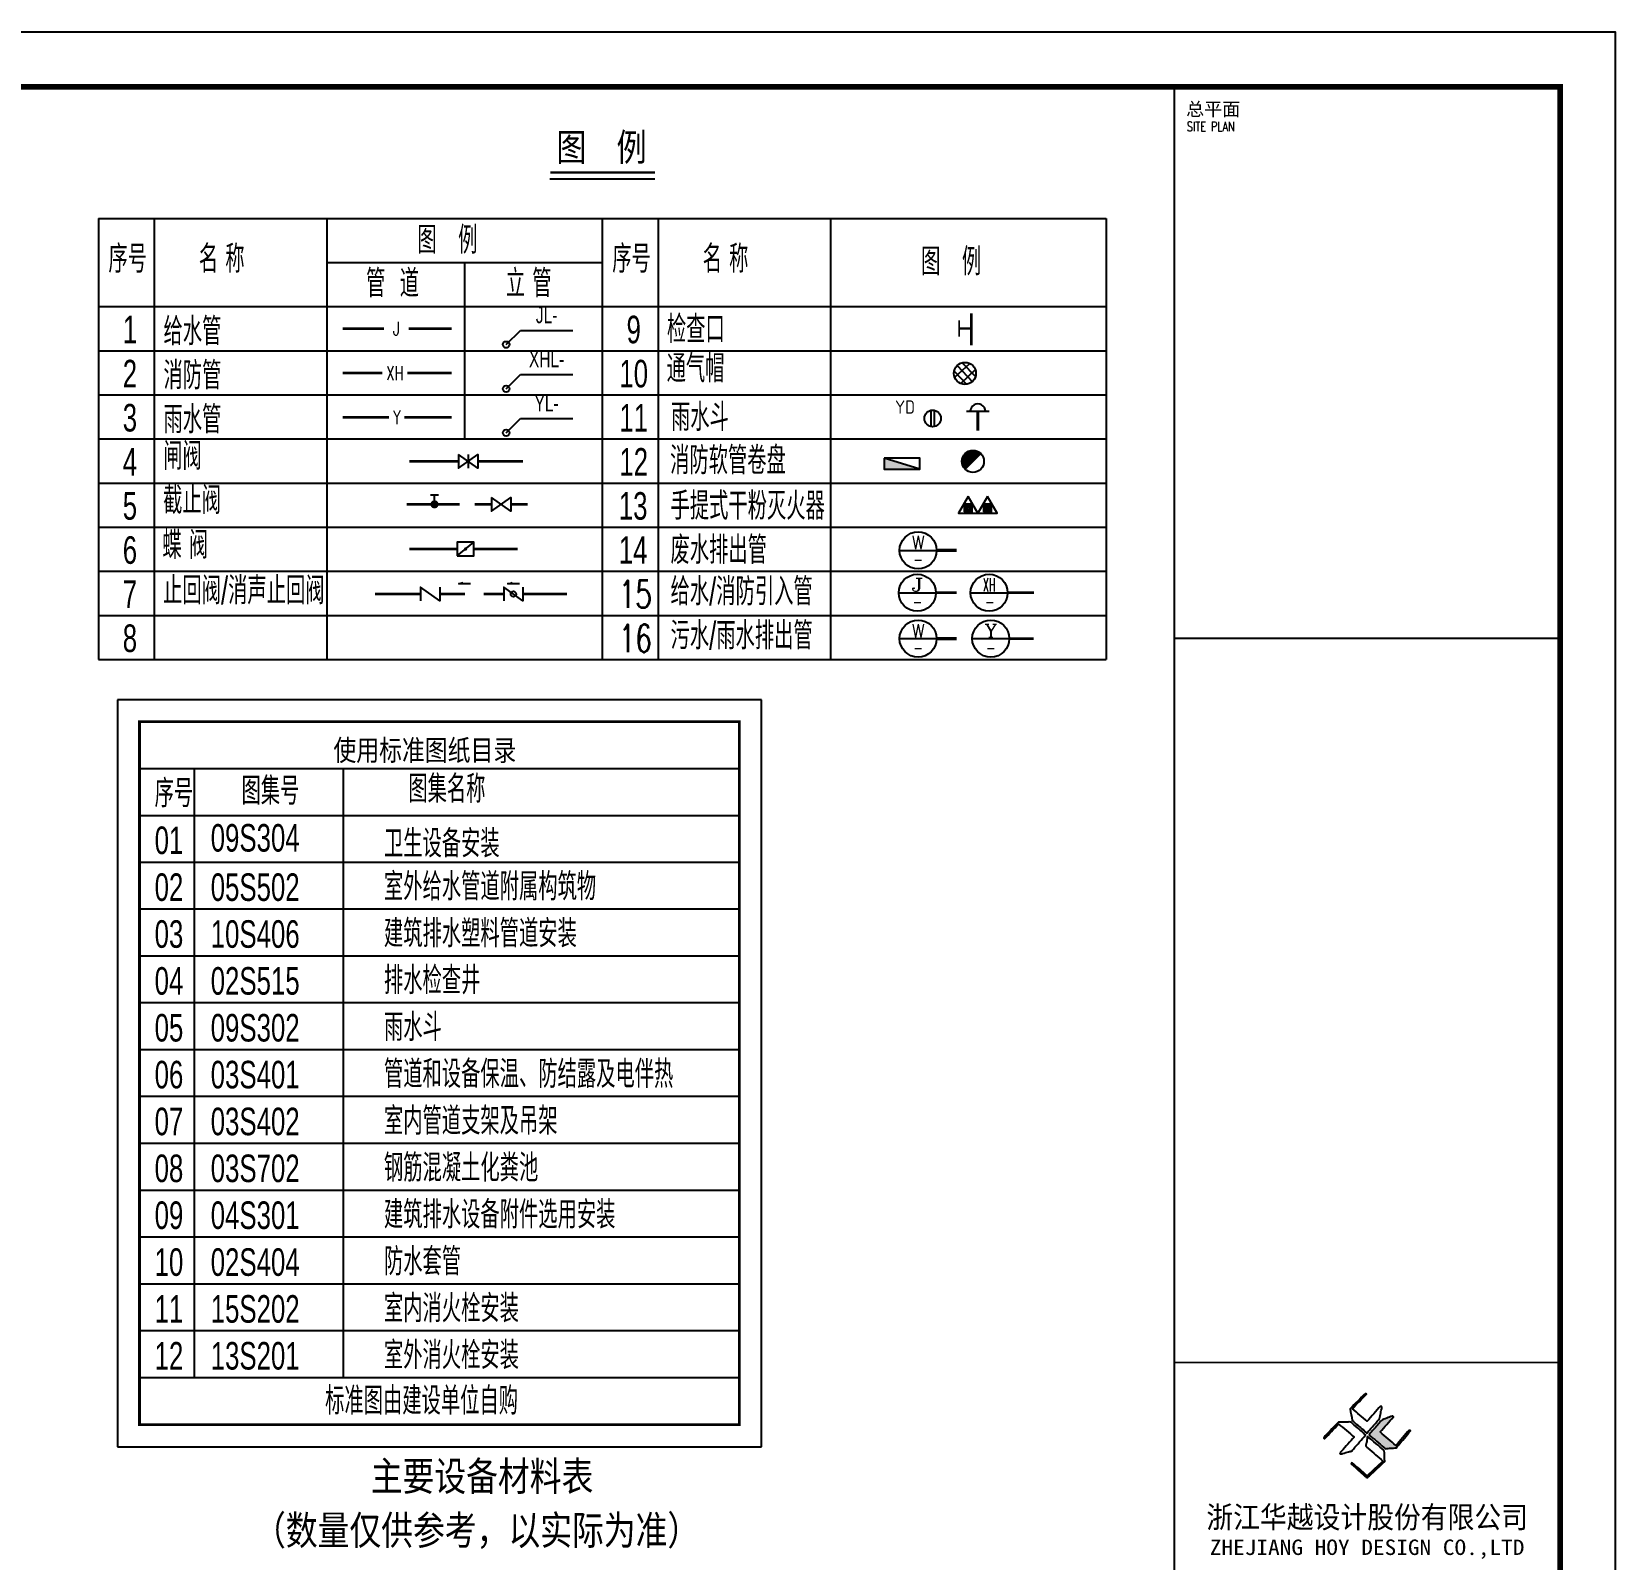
# Model space of a CAD drawing. Extents: x 1635833 to 4277885, y 16914845 to 35313750.
# Drawn here: x 2242144 to 2270874, y 17877299 to 17905008 of the extents above; entities that cross this region are included whole.
import ezdxf
from ezdxf.enums import TextEntityAlignment as Align

# ---------------------------------------------------------------- set-up
doc = ezdxf.new("R2010")
doc.units = 0
doc.header["$LTSCALE"] = 1000
doc.header["$MEASUREMENT"] = 0
doc.linetypes.add('W_P', pattern=[7, 6, -1])
for name, color, linetype in [('JZ_0', 7, 'Continuous'), ('JZ__污水', 2, 'W_P'), ('JZ__污水标注', 2, 'Continuous'), ('JZ__消火栓', 10, 'Continuous'), ('JZ__消火栓标注', 10, 'Continuous'), ('JZ__灭火器', 6, 'Continuous'), ('JZ__给水', 3, 'Continuous'), ('JZ__给水标注', 3, 'Continuous'), ('JZ__雨水', 150, 'W_P'), ('JZ__雨水标注', 150, 'Continuous'), ('JZ_DET1', 8, 'Continuous'), ('JZ_TEXT', 42, 'Continuous'), ('PUB_TEXT', 7, 'Continuous'), ('PUB_TITLE', 4, 'Continuous'), ('TK', 4, 'Continuous'), ('TWT_TAB', 7, 'Continuous'), ('W_DIM', 4, 'Continuous'), ('WP_F', 1, 'Continuous'), ('WP_F_PJ', 7, 'Continuous'), ('WP_F_TXT', 4, 'Continuous'), ('WP_G2', 32, 'Continuous'), ('WP_G2_TXT', 4, 'Continuous'), ('WP_P_PJ', 7, 'Continuous'), ('WP_Y', 6, 'W_P'), ('WP_Y_TXT', 4, 'Continuous')]:
    doc.layers.add(name, color=color, linetype=linetype)
doc.styles.add('-宋体', font='', dxfattribs={"width": 0.8})
doc.styles.add('COMPLEX', font='COMPLEX')
doc.styles.add('gps_hz', font='hztxt_e.shx', dxfattribs={"width": 0.7, "bigfont": 'hztxt.shx'})
doc.styles.add('HT', font='simhei.ttf', dxfattribs={"width": 0.7})
doc.styles.add('HZ', font='rs', dxfattribs={"width": 0.8, "bigfont": 'hztxt'})
doc.styles.add('HZTXT', font='romans', dxfattribs={"width": 0.7, "bigfont": 'hztxt'})
doc.styles.add('ROMANS', font='romans', dxfattribs={"width": 0.65, "height": 231.275})
doc.styles.get("Standard").update_dxf_attribs({"font": 'gbenor.shx', "bigfont": 'gbcbig.shx'})
doc.styles.add('图签宋体', font='', dxfattribs={"height": 300})
doc.styles.add('图签黑体', font='simhei.ttf', dxfattribs={"height": 550})
doc.styles.add('宋体', font='', dxfattribs={"width": 0.8})
doc.styles.get('-宋体').set_extended_font_data('SimSun')
doc.styles.get('图签宋体').set_extended_font_data('NSimSun')
doc.styles.get('宋体').set_extended_font_data('SimSun')

# ---------------------------------------------------------------- blocks, each defined once
blk = doc.blocks.new('污水井编号')
blk.add_line((-336, 0), (336, 0))
blk.add_circle((0, 0), 336)
at = {"style": 'COMPLEX', "width": 0.914422}
blk.add_text('W', height=240, dxfattribs=at).set_placement((-114, 23), (116, 23), align=Align.FIT)
at = {"style": 'COMPLEX', "width": 1.762315}
blk.add_attdef('1', text='', height=230, dxfattribs=at).set_placement((-84, -276), (90, -276), align=Align.FIT)
blk = doc.blocks.new('$QC001_2')
blk.add_line((-141, 59), (141, 341))
at = {"const_width": 200}
blk.add_lwpolyline([(71, 271, 0.668179), (-100, 200, 0.198912), (-71, 129, 1)], format="xyb", dxfattribs=at)
blk.add_circle((0, 200), 200)
at = {"style": 'HZ', "flags": 1}
for tag in ['UNIT', 'WHAT', 'SPEC']:
    blk.add_attdef(tag, (0, 0), '', height=0.0008, dxfattribs=at)
blk = doc.blocks.new('$QC001_5')
blk.add_line((-325, 200), (325, 0))
blk.add_lwpolyline([(325, 0), (325, 200), (-325, 200), (-325, 0)], close=True)
blk.add_solid([(-325, 200), (325, 200), (-325, 200), (325, 0)])
at = {"flags": 1}
for tag in ['UNIT', 'WHAT', 'SPEC']:
    blk.add_attdef(tag, (0, 0), '', height=0.001, dxfattribs=at)
blk = doc.blocks.new('$PS004_0')
at = {"color": 7}
for p, q in [((-0.1, 0.49), (-0.1, -0.49)), ((0.1, 0.49), (0.1, -0.49))]:
    blk.add_line(p, q, dxfattribs=at)
blk.add_circle((0, 0), 0.5)
blk.add_text('YD', height=0.8).set_placement((-2.273, 0.289))
at = {"style": 'HZ', "flags": 1}
for tag, p in [('UNIT', (0, 0)), ('SPEC', (0, -0.002)), ('WHAT', (0, -0.003))]:
    blk.add_attdef(tag, p, '', height=0.001, dxfattribs=at)
blk = doc.blocks.new('gps_fm_zf')
blk.add_line((0, 125), (0, -125))
blk.add_lwpolyline([(-175, 125), (-175, -125), (175, 125), (175, -125)], close=True)
blk = doc.blocks.new('GPS_fm_jzfx')
for p, q in [((-72, 170), (72, 170)), ((0, 73), (0, 170))]:
    blk.add_line(p, q)
at = {"const_width": 73.1}
blk.add_lwpolyline([(-37, 0, 1), (37, 0, 1)], format="xyb", close=True, dxfattribs=at)
blk = doc.blocks.new('GPS_fm_jzfd')
blk.add_lwpolyline([(-175, 125), (-175, -125), (175, 125), (175, -125)], close=True)
blk = doc.blocks.new('GPS_fm_df')
blk.add_line((-150, -125), (150, 125))
blk.add_lwpolyline([(-150, -125), (150, -125), (150, 125), (-150, 125)], close=True)
at = {"const_width": 29.3}
blk.add_lwpolyline([(-15, 0, 1), (15, 0, 1)], format="xyb", close=True, dxfattribs=at)
blk = doc.blocks.new('GPS_fm_dxf')
for p, q in [((-108, 187), (-25, 208)), ((111, 187), (-108, 187)), ((-25, 208), (-56, 187))]:
    blk.add_line(p, q)
blk.add_lwpolyline([(175, 125), (175, -125), (-175, 125), (-175, -125)])
blk.add_circle((0, 0), 50)
blk = doc.blocks.new('20080403110901')
blk.add_line((-504, 504), (504, 504))
blk.add_circle((0, 504), 504)
at = {"style": 'COMPLEX', "width": 1.058804}
blk.add_text('Y', height=360, dxfattribs=at).set_placement((-171, 539), (174, 539), align=Align.FIT)
at = {"style": 'COMPLEX', "width": 1.762315}
blk.add_attdef('1', text='', height=345, dxfattribs=at).set_placement((-126, 90), (135, 90), align=Align.FIT)
blk = doc.blocks.new('GPS_xf_swxfjbh')
blk.add_line((-336, 0), (336, 0))
blk.add_circle((0, 0), 336)
at = {"style": 'COMPLEX', "width": 0.502932}
blk.add_text('XH', height=240, dxfattribs=at).set_placement((-114, 23), (116, 23), align=Align.FIT)
at = {"style": 'COMPLEX', "width": 1.688885}
blk.add_attdef('1', text='', height=240, dxfattribs=at).set_placement((-84, -276), (90, -276), align=Align.FIT)
blk = doc.blocks.new('GPS_gs_swgsjbh')
blk.add_line((-336, 0), (336, 0))
blk.add_circle((0, 0), 336)
at = {"style": 'COMPLEX', "width": 1.828843}
blk.add_text('J', height=240, dxfattribs=at).set_placement((-114, 23), (116, 23), align=Align.FIT)
at = {"style": 'COMPLEX', "width": 1.762315}
blk.add_attdef('1', text='', height=230, dxfattribs=at).set_placement((-84, -276), (90, -276), align=Align.FIT)
blk = doc.blocks.new('GPS_ws_jxk')
for points, const_width in [([(-220, 0), (0, 0)], 45), ([(-220, 150), (-220, -150)], 25)]:
    blk.add_lwpolyline(points, dxfattribs=dict(const_width=const_width))
blk = doc.blocks.new('GPS_ws_tqm')
for p, q in [((0.81, 3.73), (-1.85, 1.3)), ((-1.4, 3.37), (1.3, 0.55)), ((-0.55, 3.93), (1.88, 1.46)), ((-1.95, 2.37), (0.26, 0.03)), ((1.85, 2.63), (-0.75, 0.19))]:
    blk.add_line(p, q)
blk.add_circle((-0.03, 1.99), 2)
blk = doc.blocks.new('雨水斗xt')
blk.add_line((0, 0), (205, 0))
blk.add_ellipse((103, 0), major_axis=(68.2, 0), ratio=1, start_param=-0.000001, end_param=3.141592)
blk = doc.blocks.new('手提式干粉灭火器')
h = blk.add_hatch()
h.set_pattern_fill('ANSI31', color=256, scale=225.365854, style=0)
h.set_pattern_definition([(45, (276289.086, 185586.136), (-19.9197154, 19.9197154), [])])
h.paths.add_polyline_path([(72, 158), (-72, 158), (-72, 19), (72, 19)])
for points in [[(0, 303), (-175, 0), (175, 0)], [(-72, 19), (72, 19), (72, 158), (-72, 158)]]:
    blk.add_lwpolyline(points, close=True)
blk = doc.blocks.new('A$C053D6479')
at = {"layer": 'PUB_TITLE'}
h = blk.add_hatch(color=256, dxfattribs=at)
h.dxf.hatch_style = 1
edge = h.paths.add_edge_path()
edge.add_spline(control_points=[(1026, 827), (1105, 920), (1188, 1008), (1266, 1102)], knot_values=[13, 13, 13, 13, 14, 14, 14, 14], degree=3, periodic=0)
edge.add_spline(control_points=[(1266, 1102), (1258, 1111), (1249, 1119), (1239, 1116)], knot_values=[12, 12, 12, 12, 13, 13, 13, 13], degree=3, periodic=0)
edge.add_spline(control_points=[(1239, 1116), (1210, 1107), (1179, 1092), (1144, 1077)], knot_values=[11, 11, 11, 11, 12, 12, 12, 12], degree=3, periodic=0)
edge.add_spline(control_points=[(1144, 1077), (1109, 1063), (1069, 1053), (1047, 1038)], knot_values=[10, 10, 10, 10, 11, 11, 11, 11], degree=3, periodic=0)
edge.add_spline(control_points=[(1047, 1038), (1028, 1026), (1007, 992), (991, 972)], knot_values=[9, 9, 9, 9, 10, 10, 10, 10], degree=3, periodic=0)
edge.add_spline(control_points=[(991, 972), (942, 913), (899, 868), (849, 810)], knot_values=[8, 8, 8, 8, 9, 9, 9, 9], degree=3, periodic=0)
edge.add_spline(control_points=[(849, 810), (842, 801), (822, 776), (822, 775)], knot_values=[7, 7, 7, 7, 8, 8, 8, 8], degree=3, periodic=0)
edge.add_spline(control_points=[(822, 775), (823, 771), (848, 752), (859, 744)], knot_values=[6, 6, 6, 6, 7, 7, 7, 7], degree=3, periodic=0)
edge.add_spline(control_points=[(859, 744), (949, 670), (1035, 592), (1122, 521)], knot_values=[5, 5, 5, 5, 6, 6, 6, 6], degree=3, periodic=0)
edge.add_spline(control_points=[(1122, 521), (1153, 527), (1185, 530), (1217, 533)], knot_values=[4, 4, 4, 4, 5, 5, 5, 5], degree=3, periodic=0)
edge.add_spline(control_points=[(1217, 533), (1246, 535), (1293, 532), (1316, 542)], knot_values=[3, 3, 3, 3, 4, 4, 4, 4], degree=3, periodic=0)
edge.add_spline(control_points=[(1316, 542), (1327, 547), (1338, 565), (1349, 579)], knot_values=[2, 2, 2, 2, 3, 3, 3, 3], degree=3, periodic=0)
edge.add_spline(control_points=[(1349, 579), (1423, 670), (1507, 759), (1572, 848)], knot_values=[1, 1, 1, 1, 2, 2, 2, 2], degree=3, periodic=0)
edge.add_spline(control_points=[(1572, 848), (1564, 852), (1561, 861), (1551, 862)], knot_values=[0, 0, 0, 0, 1, 1, 1, 1], degree=3, periodic=0)
edge.add_spline(control_points=[(1551, 862), (1469, 769), (1393, 671), (1310, 579)], knot_values=[15, 15, 15, 15, 16, 16, 16, 16], degree=3, periodic=0)
edge.add_spline(control_points=[(1310, 579), (1216, 662), (1118, 742), (1026, 827)], knot_values=[14, 14, 14, 14, 15, 15, 15, 15], degree=3, periodic=0)
at = {"layer": 'TK'}
for points, knots in [([(1031, 1298), (1066, 1286), (1054, 1262), (1045, 1224), (1036, 1188), (1031, 1158), (1024, 1121), (1020, 1104), (1017, 1085), (1012, 1071), (1004, 1052), (976, 1026), (956, 1003), (906, 946), (866, 899), (814, 839), (806, 829), (789, 806), (787, 806), (777, 804), (728, 856), (719, 864), (651, 922), (580, 978), (514, 1036), (509, 1106), (488, 1176), (479, 1247), (570, 1343), (663, 1436), (758, 1526), (764, 1523), (768, 1518), (774, 1515), (693, 1422), (599, 1343), (520, 1249), (607, 1171), (698, 1096), (789, 1021), (874, 1109), (950, 1206), (1031, 1298)], [0, 0, 0, 0, 1, 1, 1, 2, 2, 2, 3, 3, 3, 4, 4, 4, 5, 5, 5, 6, 6, 6, 7, 7, 7, 8, 8, 8, 9, 9, 9, 10, 10, 10, 11, 11, 11, 12, 12, 12, 13, 13, 13, 14, 14, 14, 14]), ([(555, 949), (624, 891), (699, 833), (760, 773), (689, 691), (614, 604), (539, 517), (529, 505), (516, 487), (506, 482), (492, 475), (469, 472), (452, 467), (416, 456), (383, 448), (342, 438), (323, 433), (297, 422), (293, 440), (291, 452), (313, 470), (322, 480), (400, 566), (477, 652), (553, 736), (460, 815), (366, 894), (270, 970), (183, 883), (101, 791), (16, 703), (-18, 714), (9, 735), (28, 755), (103, 838), (192, 930), (266, 1005), (319, 1009), (387, 1005), (442, 1007), (456, 1008), (472, 1011), (485, 1007), (507, 1000), (534, 967), (555, 949)], [0, 0, 0, 0, 1, 1, 1, 2, 2, 2, 3, 3, 3, 4, 4, 4, 5, 5, 5, 6, 6, 6, 7, 7, 7, 8, 8, 8, 9, 9, 9, 10, 10, 10, 11, 11, 11, 12, 12, 12, 13, 13, 13, 14, 14, 14, 15, 15, 15, 15]), ([(1551, 862), (1561, 861), (1564, 852), (1572, 848), (1507, 759), (1423, 670), (1349, 579), (1338, 565), (1327, 547), (1316, 542), (1293, 532), (1246, 535), (1217, 533), (1185, 530), (1153, 527), (1122, 521), (1035, 592), (949, 670), (859, 744), (848, 752), (823, 771), (822, 775), (822, 776), (842, 801), (849, 810), (899, 868), (942, 913), (991, 972), (1007, 992), (1028, 1026), (1047, 1038), (1069, 1053), (1109, 1063), (1144, 1077), (1179, 1092), (1210, 1107), (1239, 1116), (1249, 1119), (1258, 1111), (1266, 1102), (1188, 1008), (1105, 920), (1026, 827), (1118, 742), (1216, 662), (1310, 579), (1393, 671), (1469, 769), (1551, 862)], [0, 0, 0, 0, 1, 1, 1, 2, 2, 2, 3, 3, 3, 4, 4, 4, 5, 5, 5, 6, 6, 6, 7, 7, 7, 8, 8, 8, 9, 9, 9, 10, 10, 10, 11, 11, 11, 12, 12, 12, 13, 13, 13, 14, 14, 14, 15, 15, 15, 16, 16, 16, 16]), ([(1097, 490), (1100, 425), (1106, 361), (1107, 294), (1018, 207), (925, 121), (830, 33), (818, 21), (800, 0), (787, 0), (768, -1), (725, 49), (712, 60), (662, 103), (616, 143), (568, 186), (545, 207), (518, 224), (499, 250), (501, 259), (511, 261), (516, 267), (609, 192), (696, 111), (785, 33), (883, 118), (977, 208), (1070, 298), (992, 373), (892, 456), (803, 534), (791, 544), (768, 561), (766, 569), (761, 588), (776, 634), (780, 655), (785, 690), (788, 721), (795, 746), (897, 661), (998, 576), (1097, 490)], [0, 0, 0, 0, 1, 1, 1, 2, 2, 2, 3, 3, 3, 4, 4, 4, 5, 5, 5, 6, 6, 6, 7, 7, 7, 8, 8, 8, 9, 9, 9, 10, 10, 10, 11, 11, 11, 12, 12, 12, 13, 13, 13, 14, 14, 14, 14])]:
    blk.add_open_spline(points, degree=3, knots=knots, dxfattribs=at)
blk = doc.blocks.new('GeYuanFrame_50675522', base_point=(20.09, 4.53))
at = {"layer": 'TK'}
blk.add_lwpolyline([(20.09, 4.53), (20.09, 598.53), (861.09, 598.53), (861.09, 4.53)], close=True, dxfattribs=at)
at = {"layer": 'TK', "const_width": 1}
blk.add_lwpolyline([(45.09, 588.53), (851.09, 588.53), (851.09, 14.53), (45.09, 14.53)], close=True, dxfattribs=at)
at = {"layer": 'TK'}
for points, const_width in [([(781.09, 588.53), (781.09, 14.53)], 0.4), ([(781.09, 488.5), (851.09, 488.5)], 0.35), ([(781.09, 357.14), (851.09, 357.14)], 0.35)]:
    blk.add_lwpolyline(points, dxfattribs=dict(at, const_width=const_width))
at = {"layer": 'PUB_TITLE', "xscale": 0.01000000000021828, "yscale": 0.01000000000021828, "zscale": 0.01}
blk.add_blockref('A$C053D6479', (808.19, 336.27), dxfattribs=at)
at = {"layer": 'TK', "style": '图签宋体'}
blk.add_text('总平面', height=2.4, dxfattribs=at).set_placement((783.23, 583.28))
at = {"layer": 'TK', "style": 'ROMANS', "width": 0.76}
blk.add_text('SITE PLAN', height=1.697, dxfattribs=at).set_placement((783.35, 580.49))
at = {"layer": 'TK'}
for s, height, style, width, p in [('浙江华越设计股份有限公司', 3.96, 'HT', 0.9, (816.07, 329.16)), ('ZHEJIANG HOY DESIGN CO.,LTD', 2.8, '图签黑体', 1.11, (816.06, 323.29))]:
    blk.add_text(s, height=height, dxfattribs=dict(at, style=style, width=width)).set_placement(p, align=Align.MIDDLE)

msp = doc.modelspace()

# ---------------------------------------------------------------- linework, layer by layer
at = {"layer": 'JZ_0', "color": 3}
for p, q in [((2243356.204, 17901621.315), (2261635.835, 17901621.315)), ((2243356.204, 17901621.315), (2243356.204, 17893621.315)), ((2244368.003, 17901621.315), (2244368.003, 17893621.315)), ((2247496.024, 17901621.315), (2247496.024, 17893621.315)), ((2252496.019, 17901621.315), (2252496.019, 17893621.315)), ((2253507.818, 17901621.315), (2253507.818, 17893621.315)), ((2256635.839, 17901621.315), (2256635.839, 17893621.315)), ((2261635.835, 17901621.315), (2261635.835, 17893621.315)), ((2247496.024, 17900821.315), (2252496.019, 17900821.315)), ((2249996.021, 17900821.315), (2249996.021, 17897621.315)), ((2243356.204, 17900021.315), (2261635.835, 17900021.315)), ((2243356.204, 17893621.315), (2261635.835, 17893621.315))]:
    msp.add_line(p, q, dxfattribs=at)
at = {"layer": 'JZ__污水', "const_width": 60}
for points in [[(2258561.077, 17895599.382), (2258922.963, 17895599.382)], [(2258561.077, 17893999.382), (2258922.963, 17893999.382)]]:
    msp.add_lwpolyline(points, dxfattribs=at)
at = {"layer": 'JZ__消火栓', "const_width": 50}
msp.add_lwpolyline([(2259849.396, 17894831.335), (2260326.766, 17894831.335)], dxfattribs=at)
at = {"layer": 'JZ__给水'}
for p, q in [((2249884.332, 17894995.588), (2249967.161, 17895016.272)), ((2250103.05, 17894995.588), (2249884.332, 17894995.588)), ((2249967.161, 17895016.272), (2249935.984, 17894995.588))]:
    msp.add_line(p, q, dxfattribs=at)
at = {"layer": 'JZ__给水', "const_width": 50}
for points in [[(2259189.84, 17899317.541), (2259189.84, 17899896.537)], [(2259309.169, 17897768.966), (2259309.169, 17898121.798)], [(2248993.632, 17897215.341), (2249887.921, 17897215.341)], [(2250237.921, 17897215.341), (2251054.484, 17897215.341)], [(2248944.25, 17896434.898), (2249910.721, 17896434.898)], [(2250180.203, 17896434.898), (2250484.533, 17896434.898)], [(2250834.533, 17896434.898), (2251144.332, 17896434.898)], [(2248993.632, 17895624.45), (2249865.268, 17895624.45)], [(2250165.268, 17895624.45), (2250961.182, 17895624.45)], [(2248371.575, 17894808.125), (2249195.352, 17894808.125)], [(2249545.352, 17894808.125), (2250007.177, 17894808.125)], [(2250341.478, 17894808.125), (2250711.248, 17894808.125)], [(2251054.248, 17894808.125), (2251857.373, 17894808.125)], [(2258546.472, 17894831.335), (2258922.349, 17894831.335)]]:
    msp.add_lwpolyline(points, dxfattribs=at)
at = {"layer": 'JZ__给水'}
msp.add_lwpolyline([(2249545.352, 17894933.125), (2249545.352, 17894683.125), (2249195.352, 17894933.125), (2249195.352, 17894683.125)], dxfattribs=at)
at = {"layer": 'JZ__雨水', "const_width": 50}
msp.add_lwpolyline([(2259879.871, 17893999.382), (2260319.444, 17893999.382)], dxfattribs=at)
at = {"layer": 'JZ_DET1'}
for p, q in [((2243356.204, 17899221.315), (2261635.835, 17899221.315)), ((2243356.204, 17898421.315), (2261635.835, 17898421.315)), ((2243356.204, 17897621.315), (2261635.835, 17897621.315)), ((2243356.204, 17896821.315), (2261635.835, 17896821.315)), ((2243356.204, 17896021.315), (2261635.835, 17896021.315)), ((2243356.204, 17895221.315), (2261635.835, 17895221.315)), ((2243356.204, 17894421.315), (2261635.835, 17894421.315))]:
    msp.add_line(p, q, dxfattribs=at)
at = {"layer": 'JZ_TEXT'}
for p, q in [((2251542.735, 17902340.575), (2253449.303, 17902340.575)), ((2254983.071, 17891635.622), (2244099.095, 17891635.622)), ((2245099.095, 17880591.163), (2245099.095, 17891641.163)), ((2247799.095, 17880591.163), (2247799.095, 17891641.163)), ((2254983.071, 17890785.622), (2244099.095, 17890785.622)), ((2254983.071, 17889941.163), (2244099.095, 17889941.163)), ((2254983.071, 17889091.163), (2244099.095, 17889091.163)), ((2254983.071, 17888241.163), (2244099.095, 17888241.163)), ((2254983.071, 17887391.163), (2244099.095, 17887391.163)), ((2254983.071, 17886541.163), (2244099.095, 17886541.163)), ((2254983.071, 17885691.163), (2244099.095, 17885691.163)), ((2254983.071, 17884841.163), (2244099.095, 17884841.163)), ((2254983.071, 17883991.163), (2244099.095, 17883991.163)), ((2254983.071, 17883141.163), (2244099.095, 17883141.163)), ((2254983.071, 17882291.163), (2244099.095, 17882291.163)), ((2254983.071, 17881441.163), (2244099.095, 17881441.163)), ((2254983.071, 17880591.163), (2244099.095, 17880591.163))]:
    msp.add_line(p, q, dxfattribs=at)
at = {"layer": 'JZ_TEXT', "const_width": 41.667}
msp.add_lwpolyline([(2251551.746, 17902452.314), (2253452.886, 17902452.314)], dxfattribs=at)
at = {"layer": 'PUB_TEXT', "color": 8}
for p, q in [((2255383.071, 17892891.163), (2243699.095, 17892891.163)), ((2243699.095, 17892891.163), (2243699.095, 17879341.163)), ((2255383.071, 17879341.163), (2255383.071, 17892891.163)), ((2254983.071, 17892491.163), (2244099.095, 17892491.163)), ((2243699.095, 17879341.163), (2255383.071, 17879341.163))]:
    msp.add_line(p, q, dxfattribs=at)
at = {"layer": 'PUB_TEXT', "color": 8, "const_width": 50}
msp.add_lwpolyline([(2254983.071, 17879741.163), (2254983.071, 17892491.163), (2244099.095, 17892491.163), (2244099.095, 17879741.163), (2254983.071, 17879741.163)], dxfattribs=at)
at = {"layer": 'W_DIM'}
for p, q in [((2250750.535, 17899331.258), (2251009.883, 17899590.606)), ((2251009.883, 17899590.606), (2251959.883, 17899590.606)), ((2250750.535, 17898531.258), (2251009.883, 17898790.606)), ((2251009.883, 17898790.606), (2251959.883, 17898790.606)), ((2250750.535, 17897731.258), (2251009.883, 17897990.606)), ((2251009.883, 17897990.606), (2251959.883, 17897990.606))]:
    msp.add_line(p, q, dxfattribs=at)
for centre in [(2250750.535, 17899331.258), (2250750.535, 17898531.258), (2250750.535, 17897731.258)]:
    msp.add_circle(centre, 60, dxfattribs=at)
at = {"layer": 'WP_F', "const_width": 50}
for points in [[(2247788.136, 17898815.023), (2248507.927, 17898815.023)], [(2248957.927, 17898815.023), (2249761.734, 17898815.023)]]:
    msp.add_lwpolyline(points, dxfattribs=at)
at = {"layer": 'WP_G2', "const_width": 50}
for points in [[(2247788.136, 17899620.317), (2248534.72, 17899620.317)], [(2248984.72, 17899620.317), (2249761.734, 17899620.317)]]:
    msp.add_lwpolyline(points, dxfattribs=at)
at = {"layer": 'WP_Y', "const_width": 50}
for points in [[(2247788.136, 17898012.345), (2248628.535, 17898012.345)], [(2248903.535, 17898012.345), (2249761.734, 17898012.345)]]:
    msp.add_lwpolyline(points, dxfattribs=at)

# ---------------------------------------------------------------- block references
at = {"xscale": 100, "yscale": 100, "zscale": 100}
msp.add_blockref('GeYuanFrame_50675522', (2186773.512, 17845608.036), dxfattribs=at)
at = {"layer": 'JZ__污水标注'}
msp.add_blockref('GPS_ws_jxk', (2259189.84, 17899623.7), dxfattribs=at)
at = {"layer": 'JZ__污水标注', "color": 0, "xscale": 100, "yscale": 100, "zscale": 100}
msp.add_blockref('GPS_ws_tqm', (2259077.246, 17898610.129), dxfattribs=at)
at = {"layer": 'JZ__污水标注', "xscale": 2, "yscale": 2, "zscale": 2}
msp.add_blockref('雨水斗xt', (2259102.689, 17898121.797), dxfattribs=at)
at = {"layer": 'JZ__污水标注'}
ref = msp.add_blockref('污水井编号', (2258225.077, 17895599.382), dxfattribs=at)
ref.add_attrib('1', '-', dxfattribs={"layer": '0', "height": 230, "style": 'COMPLEX', "width": 0.881157}).set_placement((2258141.324, 17895323.573), (2258315.038, 17895323.573), align=Align.FIT)
ref = msp.add_blockref('污水井编号', (2258225.077, 17893999.382), dxfattribs=at)
ref.add_attrib('1', '-', dxfattribs={"layer": '0', "height": 230, "style": 'COMPLEX', "width": 0.881157}).set_placement((2258141.324, 17893723.573), (2258315.038, 17893723.573), align=Align.FIT)
at = {"layer": 'JZ__消火栓标注'}
ref = msp.add_blockref('GPS_xf_swxfjbh', (2259513.396, 17894831.335), dxfattribs=at)
ref.add_attrib('1', '-', dxfattribs={"layer": '0', "height": 240, "style": 'COMPLEX', "width": 0.844442}).set_placement((2259438.621, 17894549.676), (2259612.334, 17894549.676), align=Align.FIT)
at = {"layer": 'JZ__灭火器'}
for p in [(2259132.707, 17896276.982), (2259482.481, 17896276.982)]:
    msp.add_blockref('手提式干粉灭火器', p, dxfattribs=at)
at = {"layer": 'JZ__给水'}
for name, p in [('gps_fm_zf', (2250062.921, 17897215.341)), ('GPS_fm_jzfx', (2249451.83, 17896434.898)), ('GPS_fm_jzfd', (2250659.533, 17896434.898)), ('GPS_fm_df', (2250015.268, 17895624.45))]:
    msp.add_blockref(name, p, dxfattribs=at)
at = {"layer": 'JZ__给水', "xscale": 0.9800000004470348, "yscale": 0.9800000004470348, "zscale": 0.9800000004470348}
msp.add_blockref('GPS_fm_dxf', (2250882.748, 17894808.125), dxfattribs=at)
at = {"layer": 'JZ__给水标注'}
ref = msp.add_blockref('GPS_gs_swgsjbh', (2258210.472, 17894831.335), dxfattribs=at)
ref.add_attrib('1', '-', dxfattribs={"layer": '0', "height": 230, "style": 'COMPLEX', "width": 0.881157}).set_placement((2258126.719, 17894555.527), (2258300.433, 17894555.527), align=Align.FIT)
at = {"layer": 'JZ__雨水标注'}
ref = msp.add_blockref('20080403110901', (2259543.871, 17893663.382), dxfattribs=dict(at, xscale=0.6666666679084301, yscale=0.6666666679084301, zscale=0.6666666679084301))
ref.add_attrib('1', '-', dxfattribs={"layer": '0', "height": 230, "style": 'COMPLEX', "width": 0.881157}).set_placement((2259460.118, 17893723.573), (2259633.832, 17893723.573), align=Align.FIT)
at = {"layer": 'WP_F_PJ', "rotation": 180}
msp.add_blockref('$QC001_5', (2257932.064, 17897273.704), dxfattribs=at)
at = {"layer": 'WP_F_PJ'}
msp.add_blockref('$QC001_2', (2259219.236, 17897013.819), dxfattribs=at)
at = {"layer": 'WP_P_PJ', "xscale": 300, "yscale": 300, "zscale": 300}
msp.add_blockref('$PS004_0', (2258488.498, 17897993.223), dxfattribs=at)

# ---------------------------------------------------------------- texts
at = {"layer": 'JZ_TEXT'}
for s, height, style, width, p in [('图  例', 500, '宋体', 0.8, (2251664.363, 17902663.331)), ('图   例', 500, 'gps_hz', 0.7, (2249140.265, 17900978.691)), ('序号', 500, 'gps_hz', 0.7, (2243537.035, 17900635.994)), ('名 称', 500, 'gps_hz', 0.7, (2245176.408, 17900635.994)), ('序号', 500, 'gps_hz', 0.7, (2252676.85, 17900635.994)), ('名 称', 500, 'gps_hz', 0.7, (2254316.223, 17900635.994)), ('图   例', 500, 'gps_hz', 0.7, (2258280.081, 17900585.761)), ('管  道', 500, 'gps_hz', 0.7, (2248210.226, 17900192.18)), ('立 管', 500, 'gps_hz', 0.7, (2250745.067, 17900192.18)), ('1', 500, 'gps_hz', 0.7, (2243796.004, 17899355.862)), ('给水管', 500, 'gps_hz', 0.7, (2244535.283, 17899322.094)), ('9', 500, 'gps_hz', 0.7, (2252935.82, 17899355.862)), ('检查口', 500, 'gps_hz', 0.7, (2253667.653, 17899361.315)), ('2', 500, 'gps_hz', 0.7, (2243796.004, 17898555.862)), ('消防管', 500, 'gps_hz', 0.7, (2244535.283, 17898522.094)), ('10', 500, 'gps_hz', 0.7, (2252805.543, 17898555.862)), ('通气帽', 500, 'gps_hz', 0.7, (2253662.692, 17898646.537)), ('3', 500, 'gps_hz', 0.7, (2243796.004, 17897755.862)), ('雨水管', 500, 'gps_hz', 0.7, (2244535.283, 17897722.094)), ('11', 500, 'gps_hz', 0.7, (2252805.543, 17897755.862)), ('雨水斗', 500, 'gps_hz', 0.7, (2253741.647, 17897765.466)), ('闸阀', 500, 'gps_hz', 0.7, (2244527.837, 17897058.379)), ('消防软管卷盘', 500, 'gps_hz', 0.7, (2253725.068, 17896980.923)), ('4', 500, 'gps_hz', 0.7, (2243796.004, 17896955.862)), ('12', 500, 'gps_hz', 0.7, (2252805.543, 17896955.862)), ('5', 500, 'gps_hz', 0.7, (2243796.004, 17896155.862)), ('截止阀', 500, 'gps_hz', 0.7, (2244527.837, 17896258.379)), ('13', 500, 'gps_hz', 0.7, (2252794.877, 17896155.862)), ('手提式干粉灭火器', 500, 'gps_hz', 0.7, (2253733.092, 17896155.485)), ('6', 500, 'gps_hz', 0.7, (2243796.004, 17895355.862)), ('蝶 阀', 500, 'gps_hz', 0.7, (2244514.765, 17895446.159)), ('14', 500, 'gps_hz', 0.7, (2252794.877, 17895355.862)), ('废水排出管', 500, 'gps_hz', 0.7, (2253733.092, 17895355.485)), ('7', 500, 'gps_hz', 0.7, (2243796.004, 17894555.862)), ('止回阀/消声止回阀', 500, 'gps_hz', 0.7, (2244527.837, 17894620.393)), ('15', 500, 'HZTXT', 0.7, (2252794.877, 17894555.862)), ('给水/消防引入管', 500, 'gps_hz', 0.7, (2253733.092, 17894602.514)), ('污水/雨水排出管', 500, 'gps_hz', 0.7, (2253733.092, 17893802.514)), ('8', 500, 'gps_hz', 0.7, (2243796.004, 17893755.862)), ('16', 500, 'HZTXT', 0.7, (2252794.877, 17893755.862)), ('使用标准图纸目录', 380, '-宋体', 0.8, (2247617.592, 17891784.739)), ('序号', 500, 'gps_hz', 0.7, (2244374.27, 17890941.163)), ('图集号', 500, 'gps_hz', 0.7, (2245950.953, 17890985.753)), ('图集名称', 500, 'gps_hz', 0.7, (2248976.302, 17891021.274)), ('01', 500, 'gps_hz', 0.7, (2244374.27, 17890091.163)), ('09S304', 500, 'gps_hz', 0.7, (2245391.738, 17890135.753)), ('卫生设备安装', 500, 'gps_hz', 0.7, (2248534.29, 17890031.052)), ('02', 500, 'gps_hz', 0.7, (2244374.27, 17889241.163)), ('05S502', 500, 'gps_hz', 0.7, (2245391.738, 17889241.163)), ('室外给水管道附属构筑物', 500, 'gps_hz', 0.7, (2248534.29, 17889250.343)), ('03', 500, 'gps_hz', 0.7, (2244374.27, 17888391.163)), ('10S406', 500, 'gps_hz', 0.7, (2245391.738, 17888391.163)), ('建筑排水塑料管道安装', 500, 'gps_hz', 0.7, (2248534.29, 17888400.343)), ('04', 500, 'gps_hz', 0.7, (2244374.27, 17887541.163)), ('02S515', 500, 'gps_hz', 0.7, (2245391.738, 17887541.163)), ('排水检查井', 500, 'gps_hz', 0.7, (2248534.29, 17887550.343)), ('05', 500, 'gps_hz', 0.7, (2244374.27, 17886691.163)), ('09S302', 500, 'gps_hz', 0.7, (2245391.738, 17886691.163)), ('雨水斗', 500, 'gps_hz', 0.7, (2248534.29, 17886700.343)), ('06', 500, 'gps_hz', 0.7, (2244374.27, 17885841.163)), ('03S401', 500, 'gps_hz', 0.7, (2245391.738, 17885841.163)), ('管道和设备保温、防结露及电伴热', 500, 'gps_hz', 0.7, (2248534.29, 17885850.343)), ('07', 500, 'gps_hz', 0.7, (2244374.27, 17884991.163)), ('03S402', 500, 'gps_hz', 0.7, (2245391.738, 17884991.163)), ('室内管道支架及吊架', 500, 'gps_hz', 0.7, (2248534.29, 17885000.343)), ('08', 500, 'gps_hz', 0.7, (2244374.27, 17884141.163)), ('03S702', 500, 'gps_hz', 0.7, (2245391.738, 17884141.163)), ('钢筋混凝土化粪池', 500, 'gps_hz', 0.7, (2248534.29, 17884150.343)), ('09', 500, 'gps_hz', 0.7, (2244374.27, 17883291.163)), ('04S301', 500, 'gps_hz', 0.7, (2245391.738, 17883291.163)), ('建筑排水设备附件选用安装', 500, 'gps_hz', 0.7, (2248534.29, 17883300.343)), ('10', 500, 'gps_hz', 0.7, (2244374.27, 17882441.163)), ('02S404', 500, 'gps_hz', 0.7, (2245391.738, 17882441.163)), ('防水套管', 500, 'gps_hz', 0.7, (2248534.29, 17882450.343)), ('11', 500, 'gps_hz', 0.7, (2244374.27, 17881591.163)), ('15S202', 500, 'gps_hz', 0.7, (2245391.738, 17881591.163)), ('室内消火栓安装', 500, 'gps_hz', 0.7, (2248534.29, 17881600.343)), ('12', 500, 'gps_hz', 0.7, (2244374.27, 17880741.163)), ('13S201', 500, 'gps_hz', 0.7, (2245391.738, 17880741.163)), ('室外消火栓安装', 500, 'gps_hz', 0.7, (2248534.29, 17880750.343)), ('标准图由建设单位自购', 500, 'gps_hz', 0.7, (2247467, 17879924.756))]:
    msp.add_text(s, height=height, dxfattribs=dict(at, style=style, width=width)).set_placement(p)
at = {"layer": 'TWT_TAB', "style": '-宋体', "width": 0.8}
for s, height, p in [('主要设备材料表', 528.692, (2248294.831, 17878542.491)), ('（数量仅供参考，以实际为准）', 528.69198, (2246177.7, 17877562.491))]:
    msp.add_text(s, height=height, dxfattribs=at).set_placement(p)
at = {"layer": 'W_DIM', "style": 'gps_hz', "width": 0.7}
for s, p in [('JL-', (2251484.883, 17899630.606)), ('XHL-', (2251484.883, 17898830.606)), ('YL-', (2251484.883, 17898030.606))]:
    msp.add_text(s, height=300, dxfattribs=at).set_placement(p, align=Align.BOTTOM_CENTER)
at = {"layer": 'WP_F_TXT', "style": 'HZ', "width": 0.7}
msp.add_text('XH', height=250, dxfattribs=at).set_placement((2248732.927, 17898815.023), align=Align.MIDDLE)
at = {"layer": 'WP_G2_TXT', "style": 'HZ', "width": 0.7}
msp.add_text('J', height=250, dxfattribs=at).set_placement((2248759.72, 17899620.317), align=Align.MIDDLE)
at = {"layer": 'WP_Y_TXT', "style": 'HZ', "width": 0.7}
msp.add_text('Y', height=250, dxfattribs=at).set_placement((2248766.035, 17898012.345), align=Align.MIDDLE)

doc.saveas('drawing.dxf')
